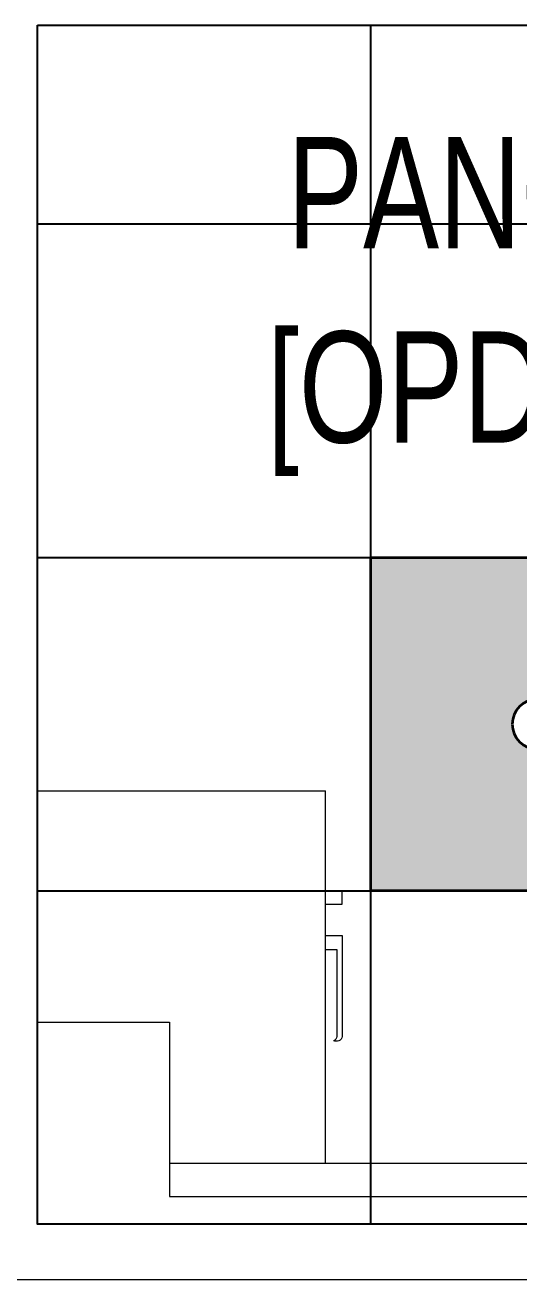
# Model space of a CAD drawing. Extents: x -12260 to 184725, y -29287 to 19916.
# Drawn here: x 19193 to 20083, y -910 to 1348 of the extents above; entities that cross this region are included whole.
import ezdxf
from ezdxf.enums import TextEntityAlignment as Align

# ---------------------------------------------------------------- set-up
doc = ezdxf.new("R2010")
doc.units = 0
doc.header["$LTSCALE"] = 0.25
doc.linetypes.add('DASHDOT', pattern=[25.4, 12.7, -6.35, 0, -6.35])
for name, color, linetype, lineweight in [('01-First Floor-FUR$0$72_EGR_BASE_TEXT', 252, 'Continuous', 5), ('01-First Floor-FUR$0$LOADING', 253, 'Continuous', 5), ('01-First Floor-FUR$0$Walls', 251, 'Continuous', 5), ('E-LITE-CIRC-NUMB', 6, 'Continuous', 25), ('E-LITE-CLNG', 150, 'Continuous', 35), ('E-LITE-CLNG-CNDT', 6, 'DASHDOT', 35), ('E-LITE-CTRL', 6, 'Continuous', 25), ('E-LITE-IDEN', 6, 'Continuous', 25)]:
    doc.layers.add(name, color=color, linetype=linetype, lineweight=lineweight)
doc.layers.add('01-First Floor-FUR$0$FALSE CEILING', color=251, linetype='Continuous')
doc.styles.add('01-First Floor-FUR$0$X3G_ENTITY_9EC9', font='swisscl.ttf', dxfattribs={"height": 0.2})
doc.styles.add('01-First Floor-FUR$0$X3G_ENTITY_9F38', font='swisscl.ttf', dxfattribs={"height": 0.2})
doc.styles.add('DC_SIMPLEX', font='SIMPLEX.shx', dxfattribs={"width": 0.7})

# ---------------------------------------------------------------- blocks, each defined once
blk = doc.blocks.new('*U205')
h = blk.add_hatch(color=254)
h.dxf.hatch_style = 1
h.paths.add_polyline_path([(-300, 300), (-300, -300), (300, -300), (300, 300)])
edge = h.paths.add_edge_path(flags=16)
edge.add_arc((0, 0), 45, 0, 360)
blk.add_lwpolyline([(-300, 300), (-300, -300), (300, -300), (300, 300)], close=True)
blk.add_circle((0, 0), 45)
at = {"layer": 'E-LITE-CIRC-NUMB', "style": 'DC_SIMPLEX', "width": 0.7, "flags": 8}
blk.add_attdef('CIRCUIT', text='', height=200, rotation=0, dxfattribs=at).set_placement((-473.9, 300), align=Align.RIGHT)
at = {"layer": 'E-LITE-CTRL', "style": 'DC_SIMPLEX', "width": 0.7, "flags": 8}
blk.add_attdef('CONTROL', (1118.9, -935), '', height=200, rotation=360, dxfattribs=at)
at = {"layer": 'E-LITE-IDEN', "style": 'DC_SIMPLEX', "width": 0.7, "flags": 8}
blk.add_attdef('TYPE', (460.4, 457.6), '', height=200, rotation=360, dxfattribs=at)
blk = doc.blocks.new('01-First Floor-FUR$0$DE13269-P')
for p, q in [((-0.5776, -0.3135), (-0.5776, 0)), ((-0.5776, 0), (0.5776, 0)), ((-0.5776, -0.06), (0.5552, -0.06)), ((-0.2966, -0.06), (-0.2966, -0.73)), ((-0.2766, -0.4445), (-0.2766, -0.288)), ((-0.2666, -0.4695), (-0.2666, -0.288)), ((-0.8154, -0.3135), (-0.5776, -0.3135)), ((-0.8154, -0.3135), (-0.8154, -0.73)), ((-0.2966, -0.4445), (-0.2766, -0.4445)), ((-0.2966, -0.4695), (-0.2666, -0.4695)), ((-0.2966, -0.5258), (-0.2666, -0.5258)), ((-0.2666, -0.5258), (-0.2666, -0.5508)), ((-0.2966, -0.5508), (-0.2666, -0.5508)), ((-0.8154, -0.73), (-0.2966, -0.73))]:
    blk.add_line(p, q)
for centre, radius, start, end in [((-0.2773, -0.2927), 0.0132, 69.2226, 110.7774), ((-0.2849, -0.2881), 0.00829, 0.351, 70.0784), ((-0.276, -0.2892), 0.00952, 7.0004, 69.2226)]:
    blk.add_arc(centre, radius, start, end)
blk = doc.blocks.new('01-First Floor-FUR$0$D.131.54.60')
at = {"layer": '01-First Floor-FUR$0$LOADING', "xscale": -1000, "yscale": 1000, "zscale": 1000, "rotation": 270}
blk.add_blockref('01-First Floor-FUR$0$DE13269-P', (11800.9, 3000.6), dxfattribs=at)
blk = doc.blocks.new('01-First Floor-FUR')
at = {"layer": '01-First Floor-FUR$0$FALSE CEILING', "linetype": 'Continuous'}
for p, q in [((19815.6, -810), (19815.6, 1347.6)), ((19215.6, 990), (23215.6, 990)), ((19215.6, 390), (23215.6, 390)), ((19215.6, -210), (23215.6, -210))]:
    blk.add_line(p, q, dxfattribs=at)
at = {"layer": '01-First Floor-FUR$0$FALSE CEILING'}
blk.add_lwpolyline([(19215.6, 1347.6), (23215.6, 1347.6), (23215.6, -810), (19215.6, -810)], close=True, dxfattribs=at)
at = {"layer": '01-First Floor-FUR$0$Walls'}
for p, q in [((19215.6, -810), (19215.6, 1347.6)), ((23215.6, 1347.6, 0), (19215.6, 1347.6, 0)), ((23215.6, -810), (19215.6, -810)), ((23315.6, -910), (16176, -910))]:
    blk.add_line(p, q, dxfattribs=at)
at = {"layer": '01-First Floor-FUR$0$LOADING', "rotation": 270}
blk.add_blockref('01-First Floor-FUR$0$D.131.54.60', (17030.3, 11040.9, -0.1), dxfattribs=at)
at = {"layer": '01-First Floor-FUR$0$72_EGR_BASE_TEXT', "char_height": 200, "attachment_point": 2}
for s, insert, style in [('PANORAMIC XRAY', (20593.5, 1146.2, 0), '01-First Floor-FUR$0$X3G_ENTITY_9EC9'), ('[OPDF58]', (20085, 796.5), '01-First Floor-FUR$0$X3G_ENTITY_9F38')]:
    blk.add_mtext(s, dxfattribs=dict(at, insert=insert, style=style))

msp = doc.modelspace()

# ---------------------------------------------------------------- block references
at = {"layer": 'E-LITE-CLNG'}
ref = msp.add_blockref('*U205', (20115.6, 90), dxfattribs=dict(at, xscale=-1))
ref.add_attrib('TYPE', 'LD1', (20509.1, 394.5), dxfattribs={"layer": 'E-LITE-IDEN', "height": 200, "rotation": 0, "style": 'DC_SIMPLEX', "width": 0.7, "flags": 8})
at = {"layer": 'E-LITE-CLNG-CNDT'}
msp.add_blockref('01-First Floor-FUR', (0, 0), dxfattribs=at)

doc.saveas('drawing.dxf')
